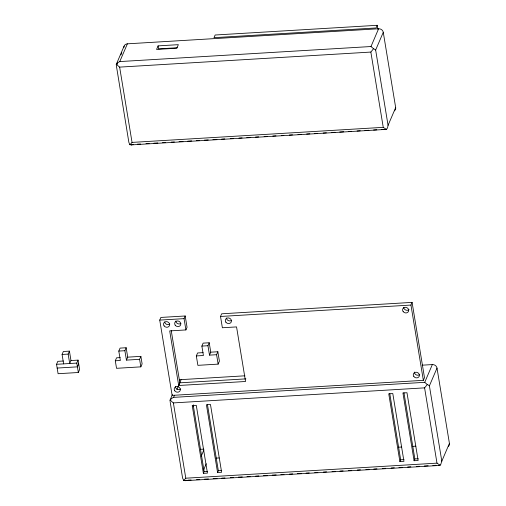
<?xml version="1.0" encoding="UTF-8"?>
<svg xmlns="http://www.w3.org/2000/svg" width="506" height="506" viewBox="0 0 506 506"><rect width="100%" height="100%" fill="white"/><g stroke="black" fill="none" stroke-linecap="round" stroke-linejoin="round"><path stroke-width="0.76" d="M123.919 47.488A4.168 3.694 23.2 0 1 127.385 43.826L378.596 28.772A4.168 3.694 23.2 0 1 383.27 32.295L375.648 50.024L388.064 125.33L387.526 127.961L386.483 129.22A7.457 3.327 40.6 0 1 383.257 127.335M440.517 465.122L441.808 461.137L429.398 385.838L437.013 368.096A4.168 3.694 23.2 0 0 432.339 364.573L422.105 365.187M441.801 461.194L449.417 443.382L437.013 368.096M124.122 46.071L116.178 64.61M131.358 144.887L129.84 144.716L128.853 142.294L116.348 65.584L117.259 63.452M120.915 54.933L121.826 52.801M129.859 144.697L129.941 144.627A7.457 0.923 -53 0 0 132.047 142.388L119.637 67.115A7.457 3.327 40.6 0 1 116.797 64.433C116.69 62.946 118.923 62.067 119.751 61.587L127.385 43.826M158.093 45.875L156.569 49.424L176.828 48.209L178.352 44.661L158.093 45.875L158.587 48.873L177.283 47.747M63.629 363.877L62.08 354.466L63.351 351.506L69.43 351.139L68.158 354.099L69.708 363.51L70.979 360.55L78.069 360.127L79.619 369.538L78.348 372.498L58.089 373.713L56.539 364.301L57.81 361.341L63.326 361.012M78.348 372.498L76.798 363.087L78.069 360.127M78.689 363.89L77.418 366.85L57.159 368.064M140.87 356.363L142.11 363.89L140.839 366.856L116.532 368.311L115.292 360.784L120.358 360.481L118.802 351.069L120.074 348.109L126.152 347.742L127.702 357.154L126.43 360.114L139.599 359.323L140.87 356.363L127.702 357.154M115.292 360.784L116.557 357.818L120.175 357.603M126.43 360.114L124.881 350.702L126.152 347.742M159.738 320.102L160.876 317.439L185.19 315.984L187.049 327.274L185.911 329.937L169.7 330.911L178.694 385.496L245.549 381.486L236.555 326.908L222.374 327.755L220.515 316.465L221.653 313.802L412.086 302.392L424.49 377.678L423.351 380.341L172.141 395.388L159.738 320.102L184.045 318.647L185.19 315.984M169.921 400.41L172.413 394.61M170.092 401.385L182.59 478.069L183.703 480.409A7.457 0.923 -53 0 0 185.791 478.189L173.381 402.915A7.457 3.327 40.6 0 1 170.541 400.24C170.661 397.748 174.051 398.5 174.431 395.249M176.866 389.569L178.39 386.015M178.694 385.496L181.129 379.627L244.917 375.806M217.852 351.752L216.587 354.712L209.497 355.136L210.762 352.176L217.852 351.752L219.408 361.164L218.137 364.124L197.878 365.338L196.328 355.927L197.593 352.967L203.108 352.638M196.328 355.927L203.418 355.503L201.869 346.091L203.134 343.131L209.212 342.764L210.762 352.176M209.497 355.136L207.947 345.724L209.212 342.764M193.026 406.248L193.627 404.857M377.217 25.3L376.078 27.963L214.006 37.672L215.145 35.009L377.217 25.3L377.855 29.177M119.777 61.574L370.993 46.527L378.596 28.772M201.255 456.096L203.962 449.79M203.557 470.042L206.258 463.736M203.393 473.35L192.236 405.591L196.284 405.35L207.447 473.104L203.393 473.35L204.158 471.573L193.248 405.376M217.574 472.496L206.416 404.743L210.464 404.496L221.628 472.256L217.574 472.496L218.339 470.725L207.435 404.522M388.064 125.33L395.673 107.582L383.27 32.295M423.351 380.341L410.948 305.055L412.086 302.392M173.52 397.381L424.73 382.327L432.339 364.573M399.904 461.573L388.747 393.813L392.795 393.573L403.959 461.333L399.904 461.573L400.67 459.796L389.759 393.598M414.091 460.726L402.928 392.966L406.976 392.726L418.139 460.479L414.091 460.726L414.85 458.948L403.946 392.751M116.26 64.445L116.576 64.129M169.997 400.246L170.313 399.93M370.854 52.048A7.457 0.923 -53 0 0 373.238 49.069L373.953 48.873L375.648 50.024M429.385 385.831L427.76 384.699L426.994 384.851A7.457 0.923 -53 0 1 424.597 387.855L173.381 402.915M183.602 480.523L186.91 480.295M386.742 129.346L131.282 144.893M133.217 144.469L131.415 144.887M185.019 480.694L439.739 465.438L440.245 465.027A7.457 3.327 40.6 0 1 437.001 463.142L185.784 478.202M439.739 465.438L438.67 465.267M119.637 67.115L370.847 52.067L383.251 127.348L132.041 142.401M137.36 144.153L140.51 143.963M146.025 143.634L149.175 143.445M153.9 143.166L157.834 142.926M162.559 142.641L165.709 142.458M171.224 142.123L174.374 141.939M179.099 141.655L183.033 141.421M187.758 141.136L191.698 140.896M196.423 140.617L199.573 140.428M204.297 140.143L208.232 139.909M212.956 139.624L216.897 139.39M221.622 139.106L224.772 138.916M230.287 138.587L233.437 138.397M238.946 138.068L242.096 137.879M246.82 137.594L250.761 137.36M255.486 137.075L258.636 136.886M264.145 136.557L267.294 136.367M272.81 136.038L275.96 135.848M281.469 135.519L283.834 135.38M289.343 135.045L292.493 134.862M298.009 134.526L301.159 134.343M306.674 134.008L309.824 133.824M314.549 133.54L317.698 133.35M323.207 133.021L326.357 132.831M331.873 132.502L335.023 132.313M339.747 132.028L343.682 131.794M348.406 131.509L351.556 131.32M357.072 130.991L360.221 130.801M364.946 130.516L368.88 130.282M373.605 129.998L376.755 129.808M381.486 129.53L385.933 129.637M220.515 316.465L410.948 305.055M62.08 354.466L68.158 354.099M118.802 351.069L124.881 350.702M201.869 346.091L207.947 345.724M56.539 364.301L76.798 363.087M245.903 378.874L179.832 382.833L171.23 330.589M200.446 449.315L203.501 449.138M216.018 458.145L219.161 457.955M398.57 447.203L401.72 447.019M412.738 446.355L415.881 446.165M204.158 471.573L207.536 471.371M218.339 470.725L221.717 470.523M400.67 459.796L404.047 459.593M414.85 458.948L418.228 458.746M187.954 480.143L191.104 479.96M196.613 479.625L199.762 479.441M204.487 479.157L208.428 478.916M213.152 478.638L217.087 478.398M221.811 478.119L224.961 477.93M230.477 477.601L233.627 477.411M238.351 477.126L242.285 476.892M247.01 476.608L250.166 476.418M255.675 476.089L258.825 475.899M263.55 475.615L267.491 475.381M272.215 475.096L276.149 474.862M280.874 474.577L284.024 474.388M289.54 474.059L292.689 473.869M297.414 473.591L301.348 473.35M306.073 473.066L309.223 472.882M314.738 472.547L317.888 472.364M323.397 472.028L326.547 471.845M332.062 471.51L335.212 471.32M339.937 471.042L343.087 470.852M348.602 470.523L351.752 470.333M357.261 470.004L360.411 469.815M365.927 469.486L369.076 469.296M373.801 469.011L376.951 468.822M382.46 468.493L385.61 468.303M391.125 467.974L394.275 467.784M399 467.5L402.15 467.31M407.665 466.981L410.815 466.791M416.324 466.462L419.474 466.273M424.199 465.994L428.139 465.754M432.864 465.469L436.014 465.286M370.993 46.527L373.498 48.709M424.73 382.327L427.241 384.516M424.591 387.868L436.994 463.154M216.587 354.712L218.137 364.124M184.045 318.647L185.911 329.937M139.599 359.323L140.839 366.856M69.43 351.139L70.979 360.55M179.339 380.158A4.168 3.694 23.2 0 1 181.129 379.627M449.417 443.382A4.168 3.694 23.2 0 1 448.398 446.393M419.759 374.472A3.125 2.77 23.2 0 1 416.33 374.914A3.125 2.77 23.2 0 1 414.414 372.062M409.063 309.539A3.125 2.77 23.2 0 1 405.768 310.039A3.125 2.77 23.2 0 1 403.718 307.389M169.782 324.042A3.125 2.77 23.2 0 1 166.695 324.352A3.125 2.77 23.2 0 1 164.69 321.961M180.478 388.981A3.125 2.77 23.2 0 1 177.132 389.165A3.125 2.77 23.2 0 1 175.354 386.382M179.409 384.124A3.125 2.77 23.2 0 1 179.7 384.256M180.927 323.378A3.125 2.77 23.2 0 1 177.707 323.631A3.125 2.77 23.2 0 1 175.803 321.044M231.571 320.342A3.125 2.77 23.2 0 1 228.351 320.595A3.125 2.77 23.2 0 1 226.454 318.008M395.673 107.582A4.168 3.694 23.2 0 1 394.357 110.839M413.838 376.496A3.125 2.77 23.2 0 0 419.139 376.451A3.125 2.77 23.2 0 0 416.046 372.226A3.125 2.77 23.2 0 0 413.838 376.496M403.143 311.557A3.125 2.77 23.2 0 0 408.443 311.513A3.125 2.77 23.2 0 0 405.35 307.294A3.125 2.77 23.2 0 0 403.143 311.557M164.089 325.883A3.125 2.77 23.2 0 0 169.39 325.839A3.125 2.77 23.2 0 0 166.291 321.614A3.125 2.77 23.2 0 0 164.089 325.883M174.785 390.815A3.125 2.77 23.2 0 0 180.085 390.771A3.125 2.77 23.2 0 0 176.992 386.552A3.125 2.77 23.2 0 0 174.785 390.815M175.228 325.213A3.125 2.77 23.2 0 0 180.528 325.168A3.125 2.77 23.2 0 0 177.435 320.949A3.125 2.77 23.2 0 0 175.228 325.213M225.878 322.177A3.125 2.77 23.2 0 0 231.179 322.139A3.125 2.77 23.2 0 0 228.086 317.913A3.125 2.77 23.2 0 0 225.878 322.177"/></g></svg>
